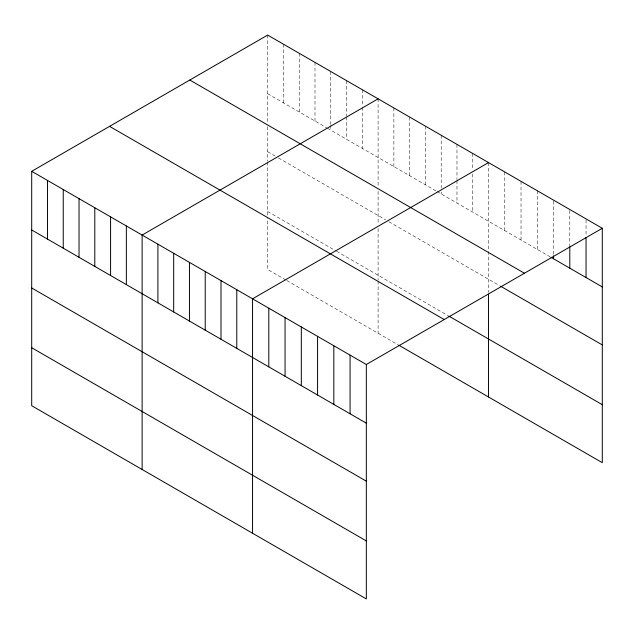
<?xml version="1.0" encoding="UTF-8"?>
<svg xmlns="http://www.w3.org/2000/svg" width="634" height="634" viewBox="0 0 634 634"><rect width="100%" height="100%" fill="white"/><g stroke="black" fill="none" stroke-linecap="round" stroke-linejoin="round"><path stroke-width="0.48" stroke-dasharray="3.17 2.38" d="M267.667 93.737L326.621 127.775M327.453 128.258L436.216 191.048M437.048 191.531L550.122 256.81M267.667 151.74L275.14 156.051M278.461 157.969L385.567 219.808M388.896 221.726L499.647 285.672M267.667 211.494L335.751 250.802M336.583 251.278L447.842 315.518M285.934 280.038L267.667 269.49L267.667 217.296M286.766 280.521L398.025 344.753M586.046 219.863L586.046 236.49M569.792 210.48L569.792 245.683M553.537 201.097L553.537 254.876M537.283 190.739L537.283 249.4M521.029 181.356L521.029 240.017M504.783 171.965L504.783 230.633M488.529 162.581L488.529 292.322M472.75 153.476L472.75 170.102M472.75 174.009L472.75 212.144M456.971 144.37L456.971 179.565M456.971 180.547L456.971 203.038M441.201 135.264L441.201 188.06M441.201 191.975L441.201 193.925M425.422 126.15L425.422 184.819M409.651 117.044L409.651 175.713M393.873 107.938L393.873 166.607M378.102 98.833L378.102 186.491M378.102 191.325L378.102 223.897M378.102 228.565L378.102 280.085M378.102 281.052L378.102 333.246M362.323 89.719L362.323 106.346M362.323 107.32L362.323 148.388M346.544 80.613L346.544 115.816M346.544 116.791L346.544 139.282M330.774 71.507L330.774 124.304M330.774 125.286L330.774 130.168M314.995 62.401L314.995 121.062M299.224 53.288L299.224 111.956M283.446 44.182L283.446 102.851M267.667 35.076L267.667 122.742M267.667 126.61L267.667 161.076M267.667 162.011L267.667 216.329"/><path stroke-width="0.95" d="M31.7 171.315L366.333 364.51L366.333 598.924L31.7 405.728L31.7 171.315L267.667 35.076L602.3 228.272L602.3 462.685L398.857 345.229M378.102 98.833L142.127 235.063L142.127 469.485M488.529 162.581L252.554 298.82L252.554 533.242M366.333 364.51L602.3 228.272M550.97 257.301L602.3 286.94M189.804 80.035L524.429 273.23M500.503 286.164L602.3 344.936M448.674 315.994L602.3 404.69M109.571 126.356L444.196 319.552M31.7 229.976L366.333 423.171M31.7 287.979L366.333 481.174M31.7 347.733L366.333 540.929M586.046 237.465L586.046 277.557M569.792 246.658L569.792 268.166M553.537 255.851L553.537 258.783M488.529 294.184L488.529 397.003M350.079 355.127L350.079 413.788M333.825 345.736L333.825 404.405M317.571 336.353L317.571 395.022M301.316 326.97L301.316 385.638M285.062 317.586L285.062 376.255M268.808 308.203L268.808 366.872M236.783 289.714L236.783 348.375M221.004 280.608L221.004 339.269M205.226 271.495L205.226 330.163M189.455 262.389L189.455 321.058M173.676 253.283L173.676 311.944M157.906 244.177L157.906 302.838M126.356 225.958L126.356 284.626M110.578 216.852L110.578 275.513M94.799 207.746L94.799 266.407M79.028 198.632L79.028 257.301M63.249 189.526L63.249 248.195M47.479 180.421L47.479 239.081"/></g></svg>
